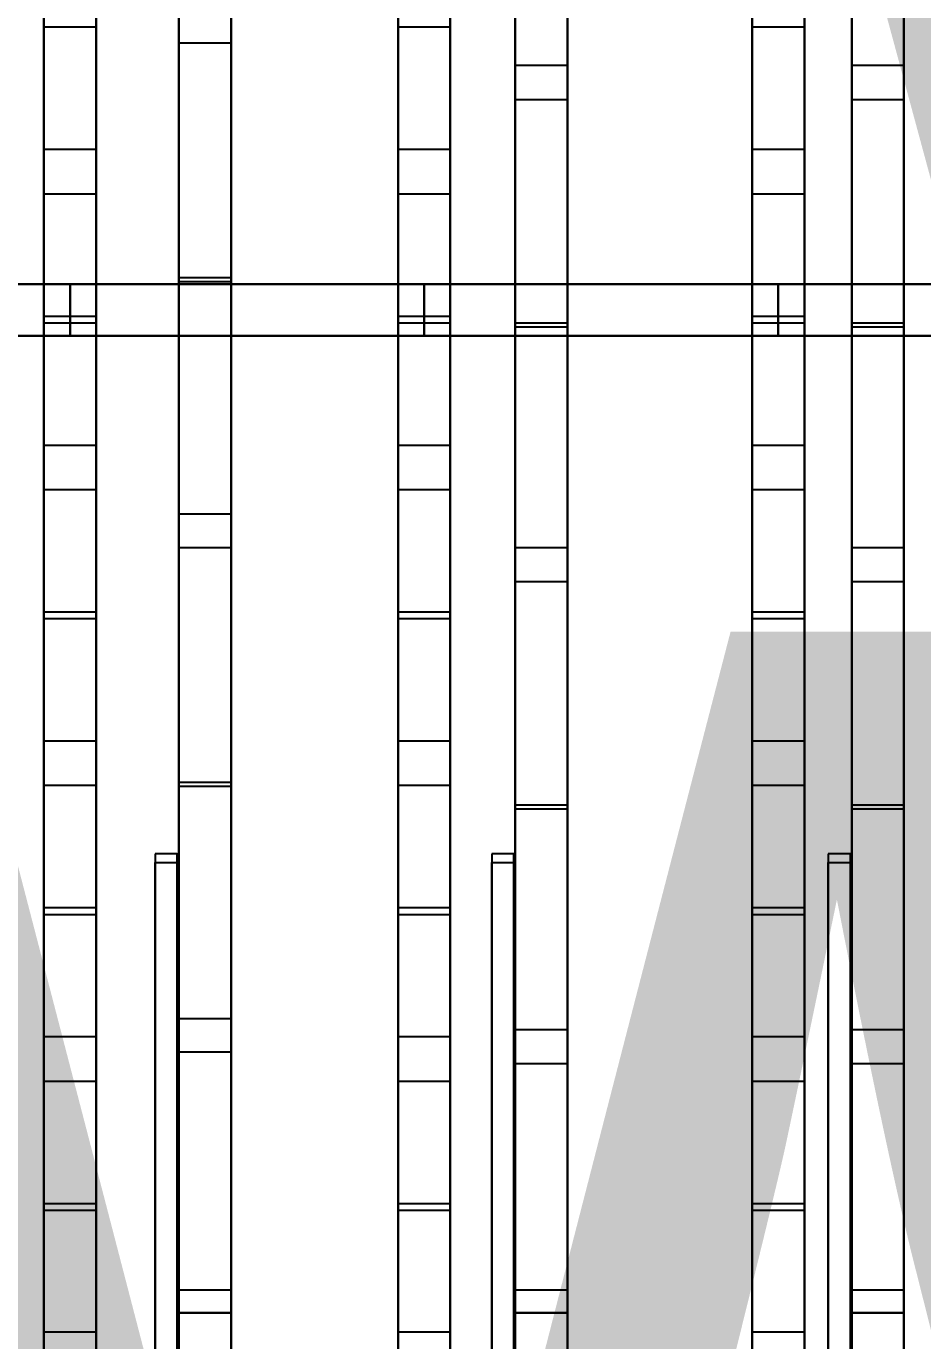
# Model space of a CAD drawing. Header units: inches. Extents: x -11 to 659, y 11 to 544.
# Drawn here: x 47.3 to 108.1, y 86.9 to 176 of the extents above; entities that cross this region are included whole.
import ezdxf

# ---------------------------------------------------------------- set-up
doc = ezdxf.new("R2010")
doc.units = ezdxf.units.IN
doc.header["$MEASUREMENT"] = 0
for name, color, linetype in [('FT2', 8, 'CONTINUOUS'), ('R2', 4, 'CONTINUOUS'), ('RT2', 7, 'CONTINUOUS'), ('W1', 5, 'CONTINUOUS')]:
    doc.layers.add(name, color=color, linetype=linetype)

msp = doc.modelspace()

# ---------------------------------------------------------------- linework, layer by layer
at = {"layer": 'FT2'}
for points in [[(52.08, 14.97, 136), (52.08, 418.72, 136), (48.54, 418.72, 136), (48.54, 14.97, 136)], [(48.54, 14.97, 136), (48.54, 418.72, 136), (48.54, 418.72, 134.54), (48.54, 14.97, 134.54)], [(48.54, 14.97, 120), (48.54, 418.72, 120), (52.08, 418.72, 120), (52.08, 14.97, 120)], [(48.54, 14.97, 120), (48.54, 14.97, 121.46), (48.54, 418.72, 121.46), (48.54, 418.72, 120)], [(52.08, 14.97, 136), (52.08, 14.97, 134.54), (52.08, 418.72, 134.54), (52.08, 418.72, 136)], [(52.08, 14.97, 120), (52.08, 418.72, 120), (52.08, 418.72, 121.46), (52.08, 14.97, 121.46)], [(76.08, 14.97, 136), (76.08, 418.72, 136), (72.54, 418.72, 136), (72.54, 14.97, 136)], [(72.54, 14.97, 136), (72.54, 418.72, 136), (72.54, 418.72, 134.54), (72.54, 14.97, 134.54)], [(72.54, 14.97, 120), (72.54, 418.72, 120), (76.08, 418.72, 120), (76.08, 14.97, 120)], [(72.54, 14.97, 120), (72.54, 14.97, 121.46), (72.54, 418.72, 121.46), (72.54, 418.72, 120)], [(76.08, 14.97, 136), (76.08, 14.97, 134.54), (76.08, 418.72, 134.54), (76.08, 418.72, 136)], [(76.08, 14.97, 120), (76.08, 418.72, 120), (76.08, 418.72, 121.46), (76.08, 14.97, 121.46)], [(100.08, 14.97, 136), (100.08, 418.72, 136), (96.54, 418.72, 136), (96.54, 14.97, 136)], [(96.54, 14.97, 136), (96.54, 418.72, 136), (96.54, 418.72, 134.54), (96.54, 14.97, 134.54)], [(96.54, 14.97, 120), (96.54, 418.72, 120), (100.08, 418.72, 120), (100.08, 14.97, 120)], [(96.54, 14.97, 120), (96.54, 14.97, 121.46), (96.54, 418.72, 121.46), (96.54, 418.72, 120)], [(100.08, 14.97, 136), (100.08, 14.97, 134.54), (100.08, 418.72, 134.54), (100.08, 418.72, 136)], [(100.08, 14.97, 120), (100.08, 418.72, 120), (100.08, 418.72, 121.46), (100.08, 14.97, 121.46)], [(52.08, 167.66, 136), (52.08, 175.93, 120.7), (48.54, 175.93, 120.7), (48.54, 167.66, 136)], [(48.54, 167.66, 136), (48.54, 175.93, 120.7), (48.54, 174.65, 120), (48.54, 166.38, 135.31)], [(52.08, 167.66, 136), (52.08, 166.38, 135.31), (52.08, 174.65, 120), (52.08, 175.93, 120.7)], [(76.08, 167.66, 136), (76.08, 175.93, 120.7), (72.54, 175.93, 120.7), (72.54, 167.66, 136)], [(72.54, 167.66, 136), (72.54, 175.93, 120.7), (72.54, 174.65, 120), (72.54, 166.38, 135.31)], [(76.08, 167.66, 136), (76.08, 166.38, 135.31), (76.08, 174.65, 120), (76.08, 175.93, 120.7)], [(100.08, 167.66, 136), (100.08, 175.93, 120.7), (96.54, 175.93, 120.7), (96.54, 167.66, 136)], [(96.54, 167.66, 136), (96.54, 175.93, 120.7), (96.54, 174.65, 120), (96.54, 166.38, 135.31)], [(100.08, 167.66, 136), (100.08, 166.38, 135.31), (100.08, 174.65, 120), (100.08, 175.93, 120.7)], [(48.54, 156.36, 120.7), (48.54, 164.63, 136), (48.54, 165.91, 135.31), (48.54, 157.64, 120)], [(52.08, 156.36, 120.7), (52.08, 157.64, 120), (52.08, 165.91, 135.31), (52.08, 164.63, 136)], [(72.54, 156.36, 120.7), (72.54, 164.63, 136), (72.54, 165.91, 135.31), (72.54, 157.64, 120)], [(76.08, 156.36, 120.7), (76.08, 157.64, 120), (76.08, 165.91, 135.31), (76.08, 164.63, 136)], [(96.54, 156.36, 120.7), (96.54, 164.63, 136), (96.54, 165.91, 135.31), (96.54, 157.64, 120)], [(100.08, 156.36, 120.7), (100.08, 157.64, 120), (100.08, 165.91, 135.31), (100.08, 164.63, 136)], [(52.08, 156.36, 120.7), (52.08, 164.63, 136), (48.54, 164.63, 136), (48.54, 156.36, 120.7)], [(76.08, 156.36, 120.7), (76.08, 164.63, 136), (72.54, 164.63, 136), (72.54, 156.36, 120.7)], [(100.08, 156.36, 120.7), (100.08, 164.63, 136), (96.54, 164.63, 136), (96.54, 156.36, 120.7)], [(52.08, 147.62, 136), (52.08, 155.89, 120.7), (48.54, 155.89, 120.7), (48.54, 147.62, 136)], [(48.54, 147.62, 136), (48.54, 155.89, 120.7), (48.54, 154.61, 120), (48.54, 146.34, 135.31)], [(52.08, 147.62, 136), (52.08, 146.34, 135.31), (52.08, 154.61, 120), (52.08, 155.89, 120.7)], [(76.08, 147.62, 136), (76.08, 155.89, 120.7), (72.54, 155.89, 120.7), (72.54, 147.62, 136)], [(72.54, 147.62, 136), (72.54, 155.89, 120.7), (72.54, 154.61, 120), (72.54, 146.34, 135.31)], [(76.08, 147.62, 136), (76.08, 146.34, 135.31), (76.08, 154.61, 120), (76.08, 155.89, 120.7)], [(100.08, 147.62, 136), (100.08, 155.89, 120.7), (96.54, 155.89, 120.7), (96.54, 147.62, 136)], [(96.54, 147.62, 136), (96.54, 155.89, 120.7), (96.54, 154.61, 120), (96.54, 146.34, 135.31)], [(100.08, 147.62, 136), (100.08, 146.34, 135.31), (100.08, 154.61, 120), (100.08, 155.89, 120.7)], [(48.54, 136.32, 120.7), (48.54, 144.59, 136), (48.54, 145.87, 135.31), (48.54, 137.6, 120)], [(52.08, 136.32, 120.7), (52.08, 137.6, 120), (52.08, 145.87, 135.31), (52.08, 144.59, 136)], [(72.54, 136.32, 120.7), (72.54, 144.59, 136), (72.54, 145.87, 135.31), (72.54, 137.6, 120)], [(76.08, 136.32, 120.7), (76.08, 137.6, 120), (76.08, 145.87, 135.31), (76.08, 144.59, 136)], [(96.54, 136.32, 120.7), (96.54, 144.59, 136), (96.54, 145.87, 135.31), (96.54, 137.6, 120)], [(100.08, 136.32, 120.7), (100.08, 137.6, 120), (100.08, 145.87, 135.31), (100.08, 144.59, 136)], [(52.08, 136.32, 120.7), (52.08, 144.59, 136), (48.54, 144.59, 136), (48.54, 136.32, 120.7)], [(76.08, 136.32, 120.7), (76.08, 144.59, 136), (72.54, 144.59, 136), (72.54, 136.32, 120.7)], [(100.08, 136.32, 120.7), (100.08, 144.59, 136), (96.54, 144.59, 136), (96.54, 136.32, 120.7)], [(52.08, 127.58, 136), (52.08, 135.85, 120.7), (48.54, 135.85, 120.7), (48.54, 127.58, 136)], [(48.54, 127.58, 136), (48.54, 135.85, 120.7), (48.54, 134.56, 120), (48.54, 126.3, 135.31)], [(52.08, 127.58, 136), (52.08, 126.3, 135.31), (52.08, 134.56, 120), (52.08, 135.85, 120.7)], [(76.08, 127.58, 136), (76.08, 135.85, 120.7), (72.54, 135.85, 120.7), (72.54, 127.58, 136)], [(72.54, 127.58, 136), (72.54, 135.85, 120.7), (72.54, 134.56, 120), (72.54, 126.3, 135.31)], [(76.08, 127.58, 136), (76.08, 126.3, 135.31), (76.08, 134.56, 120), (76.08, 135.85, 120.7)], [(100.08, 127.58, 136), (100.08, 135.85, 120.7), (96.54, 135.85, 120.7), (96.54, 127.58, 136)], [(96.54, 127.58, 136), (96.54, 135.85, 120.7), (96.54, 134.56, 120), (96.54, 126.3, 135.31)], [(100.08, 127.58, 136), (100.08, 126.3, 135.31), (100.08, 134.56, 120), (100.08, 135.85, 120.7)], [(48.54, 116.28, 120.7), (48.54, 124.55, 136), (48.54, 125.83, 135.31), (48.54, 117.56, 120)], [(52.08, 116.28, 120.7), (52.08, 117.56, 120), (52.08, 125.83, 135.31), (52.08, 124.55, 136)], [(72.54, 116.28, 120.7), (72.54, 124.55, 136), (72.54, 125.83, 135.31), (72.54, 117.56, 120)], [(76.08, 116.28, 120.7), (76.08, 117.56, 120), (76.08, 125.83, 135.31), (76.08, 124.55, 136)], [(96.54, 116.28, 120.7), (96.54, 124.55, 136), (96.54, 125.83, 135.31), (96.54, 117.56, 120)], [(100.08, 116.28, 120.7), (100.08, 117.56, 120), (100.08, 125.83, 135.31), (100.08, 124.55, 136)], [(52.08, 116.28, 120.7), (52.08, 124.55, 136), (48.54, 124.55, 136), (48.54, 116.28, 120.7)], [(76.08, 116.28, 120.7), (76.08, 124.55, 136), (72.54, 124.55, 136), (72.54, 116.28, 120.7)], [(100.08, 116.28, 120.7), (100.08, 124.55, 136), (96.54, 124.55, 136), (96.54, 116.28, 120.7)], [(52.08, 107.54, 136), (52.08, 115.8, 120.7), (48.54, 115.8, 120.7), (48.54, 107.54, 136)], [(48.54, 107.54, 136), (48.54, 115.8, 120.7), (48.54, 114.52, 120), (48.54, 106.26, 135.31)], [(52.08, 107.54, 136), (52.08, 106.26, 135.31), (52.08, 114.52, 120), (52.08, 115.8, 120.7)], [(76.08, 107.54, 136), (76.08, 115.8, 120.7), (72.54, 115.8, 120.7), (72.54, 107.54, 136)], [(72.54, 107.54, 136), (72.54, 115.8, 120.7), (72.54, 114.52, 120), (72.54, 106.26, 135.31)], [(76.08, 107.54, 136), (76.08, 106.26, 135.31), (76.08, 114.52, 120), (76.08, 115.8, 120.7)], [(100.08, 107.54, 136), (100.08, 115.8, 120.7), (96.54, 115.8, 120.7), (96.54, 107.54, 136)], [(96.54, 107.54, 136), (96.54, 115.8, 120.7), (96.54, 114.52, 120), (96.54, 106.26, 135.31)], [(100.08, 107.54, 136), (100.08, 106.26, 135.31), (100.08, 114.52, 120), (100.08, 115.8, 120.7)], [(48.54, 96.24, 120.7), (48.54, 104.5, 136), (48.54, 105.79, 135.31), (48.54, 97.52, 120)], [(52.08, 96.24, 120.7), (52.08, 97.52, 120), (52.08, 105.79, 135.31), (52.08, 104.5, 136)], [(72.54, 96.24, 120.7), (72.54, 104.5, 136), (72.54, 105.79, 135.31), (72.54, 97.52, 120)], [(76.08, 96.24, 120.7), (76.08, 97.52, 120), (76.08, 105.79, 135.31), (76.08, 104.5, 136)], [(96.54, 96.24, 120.7), (96.54, 104.5, 136), (96.54, 105.79, 135.31), (96.54, 97.52, 120)], [(100.08, 96.24, 120.7), (100.08, 97.52, 120), (100.08, 105.79, 135.31), (100.08, 104.5, 136)], [(52.08, 96.24, 120.7), (52.08, 104.5, 136), (48.54, 104.5, 136), (48.54, 96.24, 120.7)], [(76.08, 96.24, 120.7), (76.08, 104.5, 136), (72.54, 104.5, 136), (72.54, 96.24, 120.7)], [(100.08, 96.24, 120.7), (100.08, 104.5, 136), (96.54, 104.5, 136), (96.54, 96.24, 120.7)], [(52.08, 87.55, 136), (52.08, 95.76, 120.69), (48.54, 95.76, 120.69), (48.54, 87.55, 136)], [(48.54, 87.55, 136), (48.54, 95.76, 120.69), (48.54, 94.48, 120), (48.54, 86.27, 135.31)], [(52.08, 87.55, 136), (52.08, 86.27, 135.31), (52.08, 94.48, 120), (52.08, 95.76, 120.69)], [(76.08, 87.55, 136), (76.08, 95.76, 120.69), (72.54, 95.76, 120.69), (72.54, 87.55, 136)], [(72.54, 87.55, 136), (72.54, 95.76, 120.69), (72.54, 94.48, 120), (72.54, 86.27, 135.31)], [(76.08, 87.55, 136), (76.08, 86.27, 135.31), (76.08, 94.48, 120), (76.08, 95.76, 120.69)], [(100.08, 87.55, 136), (100.08, 95.76, 120.69), (96.54, 95.76, 120.69), (96.54, 87.55, 136)], [(96.54, 87.55, 136), (96.54, 95.76, 120.69), (96.54, 94.48, 120), (96.54, 86.27, 135.31)], [(100.08, 87.55, 136), (100.08, 86.27, 135.31), (100.08, 94.48, 120), (100.08, 95.76, 120.69)]]:
    msp.add_3dface(points, dxfattribs=at)
at = {"layer": 'R2'}
for points in [[(56.08, 119.92, 316.47), (56.08, 47.37, 328.56), (57.58, 47.37, 328.56), (57.58, 119.92, 316.47)], [(56.08, 46.79, 325.05), (56.08, 119.34, 312.96), (57.58, 119.34, 312.96), (57.58, 46.79, 325.05)], [(57.58, 46.79, 325.05), (57.58, 119.34, 312.96), (57.58, 119.92, 316.47), (57.58, 47.37, 328.56)], [(78.89, 119.92, 316.47), (78.89, 47.37, 328.56), (80.39, 47.37, 328.56), (80.39, 119.92, 316.47)], [(78.89, 46.79, 325.05), (78.89, 119.34, 312.96), (80.39, 119.34, 312.96), (80.39, 46.79, 325.05)], [(80.39, 46.79, 325.05), (80.39, 119.34, 312.96), (80.39, 119.92, 316.47), (80.39, 47.37, 328.56)], [(101.7, 119.92, 316.47), (101.7, 47.37, 328.56), (103.2, 47.37, 328.56), (103.2, 119.92, 316.47)], [(101.7, 46.79, 325.05), (101.7, 119.34, 312.96), (103.2, 119.34, 312.96), (103.2, 46.79, 325.05)], [(103.2, 46.79, 325.05), (103.2, 119.34, 312.96), (103.2, 119.92, 316.47), (103.2, 47.37, 328.56)]]:
    msp.add_3dface(points, dxfattribs=at)
at = {"layer": 'RT2'}
for points in [[(57.69, 458.34, 260), (57.69, 47.34, 328.48), (61.23, 47.34, 328.48), (61.23, 458.34, 260)], [(57.69, 458.34, 260), (57.69, 458.1, 258.56), (57.69, 47.1, 327.05), (57.69, 47.34, 328.48)], [(61.23, 458.34, 260), (61.23, 47.34, 328.48), (61.23, 47.1, 327.05), (61.23, 458.1, 258.56)], [(80.49, 458.34, 260), (80.49, 47.34, 328.48), (84.03, 47.34, 328.48), (84.03, 458.34, 260)], [(80.49, 458.34, 260), (80.49, 458.1, 258.56), (80.49, 47.1, 327.05), (80.49, 47.34, 328.48)], [(84.03, 458.34, 260), (84.03, 47.34, 328.48), (84.03, 47.1, 327.05), (84.03, 458.1, 258.56)], [(103.29, 458.34, 260), (103.29, 47.34, 328.48), (106.83, 47.34, 328.48), (106.83, 458.34, 260)], [(103.29, 458.34, 260), (103.29, 458.1, 258.56), (103.29, 47.1, 327.05), (103.29, 47.34, 328.48)], [(106.83, 458.34, 260), (106.83, 47.34, 328.48), (106.83, 47.1, 327.05), (106.83, 458.1, 258.56)], [(57.69, 416.84, 250.56), (57.69, 88.84, 305.22), (57.69, 89.08, 306.65), (57.69, 417.08, 252)], [(61.23, 416.84, 250.56), (61.23, 88.84, 305.22), (57.69, 88.84, 305.22), (57.69, 416.84, 250.56)], [(61.23, 416.84, 250.56), (61.23, 417.08, 252), (61.23, 89.08, 306.65), (61.23, 88.84, 305.22)], [(80.49, 416.84, 250.56), (80.49, 88.84, 305.22), (80.49, 89.08, 306.65), (80.49, 417.08, 252)], [(84.03, 416.84, 250.56), (84.03, 88.84, 305.22), (80.49, 88.84, 305.22), (80.49, 416.84, 250.56)], [(84.03, 416.84, 250.56), (84.03, 417.08, 252), (84.03, 89.08, 306.65), (84.03, 88.84, 305.22)], [(103.29, 416.84, 250.56), (103.29, 88.84, 305.22), (103.29, 89.08, 306.65), (103.29, 417.08, 252)], [(106.83, 416.84, 250.56), (106.83, 88.84, 305.22), (103.29, 88.84, 305.22), (103.29, 416.84, 250.56)], [(106.83, 416.84, 250.56), (106.83, 417.08, 252), (106.83, 89.08, 306.65), (106.83, 88.84, 305.22)], [(80.49, 188.28, 289.78), (80.49, 173.35, 307.49), (84.03, 173.35, 307.49), (84.03, 188.28, 289.78)], [(80.49, 188.28, 289.78), (80.49, 187.16, 288.84), (80.49, 172.24, 306.55), (80.49, 173.35, 307.49)], [(84.03, 188.28, 289.78), (84.03, 173.35, 307.49), (84.03, 172.24, 306.55), (84.03, 187.16, 288.84)], [(103.29, 188.28, 289.78), (103.29, 173.35, 307.49), (106.83, 173.35, 307.49), (106.83, 188.28, 289.78)], [(103.29, 188.28, 289.78), (103.29, 187.16, 288.84), (103.29, 172.24, 306.55), (103.29, 173.35, 307.49)], [(106.83, 188.28, 289.78), (106.83, 173.35, 307.49), (106.83, 172.24, 306.55), (106.83, 187.16, 288.84)], [(57.69, 174.86, 307.24), (57.69, 175.77, 306.1), (57.69, 159.89, 293.38), (57.69, 158.97, 294.51)], [(61.23, 174.86, 307.24), (61.23, 158.97, 294.51), (61.23, 159.89, 293.38), (61.23, 175.77, 306.1)], [(57.69, 174.86, 307.24), (57.69, 158.97, 294.51), (61.23, 158.97, 294.51), (61.23, 174.86, 307.24)], [(80.49, 171.02, 307.88), (80.49, 171.96, 306.77), (80.49, 156.85, 293.88), (80.49, 155.9, 294.99)], [(84.03, 171.02, 307.88), (84.03, 155.9, 294.99), (84.03, 156.85, 293.88), (84.03, 171.96, 306.77)], [(103.29, 171.02, 307.88), (103.29, 171.96, 306.77), (103.29, 156.85, 293.88), (103.29, 155.9, 294.99)], [(106.83, 171.02, 307.88), (106.83, 155.9, 294.99), (106.83, 156.85, 293.88), (106.83, 171.96, 306.77)], [(80.49, 171.02, 307.88), (80.49, 155.9, 294.99), (84.03, 155.9, 294.99), (84.03, 171.02, 307.88)], [(103.29, 171.02, 307.88), (103.29, 155.9, 294.99), (106.83, 155.9, 294.99), (106.83, 171.02, 307.88)], [(57.69, 158.67, 294.74), (57.69, 142.97, 312.55), (61.23, 142.97, 312.55), (61.23, 158.67, 294.74)], [(57.69, 158.67, 294.74), (57.69, 157.58, 293.77), (57.69, 141.88, 311.59), (57.69, 142.97, 312.55)], [(61.23, 158.67, 294.74), (61.23, 142.97, 312.55), (61.23, 141.88, 311.59), (61.23, 157.58, 293.77)], [(80.49, 155.62, 295.22), (80.49, 140.69, 312.93), (84.03, 140.69, 312.93), (84.03, 155.62, 295.22)], [(80.49, 155.62, 295.22), (80.49, 154.51, 294.29), (80.49, 139.58, 311.99), (80.49, 140.69, 312.93)], [(84.03, 155.62, 295.22), (84.03, 140.69, 312.93), (84.03, 139.58, 311.99), (84.03, 154.51, 294.29)], [(103.29, 155.62, 295.22), (103.29, 140.69, 312.93), (106.83, 140.69, 312.93), (106.83, 155.62, 295.22)], [(103.29, 155.62, 295.22), (103.29, 154.51, 294.29), (103.29, 139.58, 311.99), (103.29, 140.69, 312.93)], [(106.83, 155.62, 295.22), (106.83, 140.69, 312.93), (106.83, 139.58, 311.99), (106.83, 154.51, 294.29)], [(57.69, 140.67, 312.93), (57.69, 141.58, 311.8), (57.69, 125.7, 299.07), (57.69, 124.79, 300.21)], [(61.23, 140.67, 312.93), (61.23, 124.79, 300.21), (61.23, 125.7, 299.07), (61.23, 141.58, 311.8)], [(57.69, 140.67, 312.93), (57.69, 124.79, 300.21), (61.23, 124.79, 300.21), (61.23, 140.67, 312.93)], [(80.49, 138.36, 313.32), (80.49, 139.3, 312.21), (80.49, 124.19, 299.32), (80.49, 123.25, 300.43)], [(84.03, 138.36, 313.32), (84.03, 123.25, 300.43), (84.03, 124.19, 299.32), (84.03, 139.3, 312.21)], [(103.29, 138.36, 313.32), (103.29, 139.3, 312.21), (103.29, 124.19, 299.32), (103.29, 123.25, 300.43)], [(106.83, 138.36, 313.32), (106.83, 123.25, 300.43), (106.83, 124.19, 299.32), (106.83, 139.3, 312.21)], [(80.49, 138.36, 313.32), (80.49, 123.25, 300.43), (84.03, 123.25, 300.43), (84.03, 138.36, 313.32)], [(103.29, 138.36, 313.32), (103.29, 123.25, 300.43), (106.83, 123.25, 300.43), (106.83, 138.36, 313.32)], [(57.69, 124.49, 300.43), (57.69, 108.78, 318.25), (61.23, 108.78, 318.25), (61.23, 124.49, 300.43)], [(57.69, 124.49, 300.43), (57.69, 123.39, 299.47), (57.69, 107.69, 317.28), (57.69, 108.78, 318.25)], [(61.23, 124.49, 300.43), (61.23, 108.78, 318.25), (61.23, 107.69, 317.28), (61.23, 123.39, 299.47)], [(80.49, 122.96, 300.67), (80.49, 108.03, 318.37), (84.03, 108.03, 318.37), (84.03, 122.96, 300.67)], [(80.49, 122.96, 300.67), (80.49, 121.85, 299.73), (80.49, 106.92, 317.43), (80.49, 108.03, 318.37)], [(84.03, 122.96, 300.67), (84.03, 108.03, 318.37), (84.03, 106.92, 317.43), (84.03, 121.85, 299.73)], [(103.29, 122.96, 300.67), (103.29, 108.03, 318.37), (106.83, 108.03, 318.37), (106.83, 122.96, 300.67)], [(103.29, 122.96, 300.67), (103.29, 121.85, 299.73), (103.29, 106.92, 317.43), (103.29, 108.03, 318.37)], [(106.83, 122.96, 300.67), (106.83, 108.03, 318.37), (106.83, 106.92, 317.43), (106.83, 121.85, 299.73)], [(57.69, 106.49, 318.63), (57.69, 107.39, 317.48), (57.69, 91.29, 304.82), (57.69, 90.39, 305.96)], [(61.23, 106.49, 318.63), (61.23, 90.39, 305.96), (61.23, 91.29, 304.82), (61.23, 107.39, 317.48)], [(57.69, 106.49, 318.63), (57.69, 90.39, 305.96), (61.23, 90.39, 305.96), (61.23, 106.49, 318.63)], [(80.49, 105.7, 318.76), (80.49, 106.64, 317.64), (80.49, 91.32, 304.81), (80.49, 90.38, 305.93)], [(84.03, 105.7, 318.76), (84.03, 90.38, 305.93), (84.03, 91.32, 304.81), (84.03, 106.64, 317.64)], [(103.29, 105.7, 318.76), (103.29, 106.64, 317.64), (103.29, 91.32, 304.81), (103.29, 90.38, 305.93)], [(106.83, 105.7, 318.76), (106.83, 90.38, 305.93), (106.83, 91.32, 304.81), (106.83, 106.64, 317.64)], [(80.49, 105.7, 318.76), (80.49, 90.38, 305.93), (84.03, 90.38, 305.93), (84.03, 105.7, 318.76)], [(103.29, 105.7, 318.76), (103.29, 90.38, 305.93), (106.83, 90.38, 305.93), (106.83, 105.7, 318.76)], [(57.69, 88.84, 305.22), (57.69, 88.84, 321.33), (57.69, 90.3, 321.33), (57.69, 90.3, 305.22)], [(61.23, 88.84, 305.22), (61.23, 90.3, 305.22), (61.23, 90.3, 321.33), (61.23, 88.84, 321.33)], [(80.49, 88.84, 305.22), (80.49, 88.84, 321.33), (80.49, 90.3, 321.33), (80.49, 90.3, 305.22)], [(84.03, 88.84, 305.22), (84.03, 90.3, 305.22), (84.03, 90.3, 321.33), (84.03, 88.84, 321.33)], [(103.29, 88.84, 305.22), (103.29, 88.84, 321.33), (103.29, 90.3, 321.33), (103.29, 90.3, 305.22)], [(106.83, 88.84, 305.22), (106.83, 90.3, 305.22), (106.83, 90.3, 321.33), (106.83, 88.84, 321.33)], [(61.23, 88.84, 305.22), (61.23, 88.84, 321.33), (57.69, 88.84, 321.33), (57.69, 88.84, 305.22)], [(84.03, 88.84, 305.22), (84.03, 88.84, 321.33), (80.49, 88.84, 321.33), (80.49, 88.84, 305.22)], [(106.83, 88.84, 305.22), (106.83, 88.84, 321.33), (103.29, 88.84, 321.33), (103.29, 88.84, 305.22)]]:
    msp.add_3dface(points, dxfattribs=at)
at = {"layer": 'W1'}
for points in [[(140.36, 155.03), (16.24, 155.03), (16.24, 158.53), (140.36, 158.53)], [(16.24, 158.53, 1.5), (140.36, 158.53, 1.5), (140.36, 158.53), (16.24, 158.53)], [(16.24, 155.03, 120), (140.36, 155.03, 120), (140.36, 158.53, 120), (16.24, 158.53, 120)], [(140.36, 158.53, 118.5), (16.24, 158.53, 118.5), (16.24, 158.53, 120), (140.36, 158.53, 120)], [(26.31, 155.03, 40), (50.31, 155.03, 40), (50.31, 158.53, 40), (26.31, 158.53, 40)], [(50.31, 158.53, 38.5), (26.31, 158.53, 38.5), (26.31, 158.53, 40), (50.31, 158.53, 40)], [(26.31, 155.03, 80), (50.31, 155.03, 80), (50.31, 158.53, 80), (26.31, 158.53, 80)], [(50.31, 158.53, 78.5), (26.31, 158.53, 78.5), (26.31, 158.53, 80), (50.31, 158.53, 80)], [(48.81, 158.53), (48.81, 158.53, 120), (50.31, 158.53, 120), (50.31, 158.53)], [(50.31, 155.03, 120), (50.31, 155.03), (50.31, 158.53), (50.31, 158.53, 120)], [(50.31, 155.03, 40), (74.31, 155.03, 40), (74.31, 158.53, 40), (50.31, 158.53, 40)], [(74.31, 158.53, 38.5), (50.31, 158.53, 38.5), (50.31, 158.53, 40), (74.31, 158.53, 40)], [(50.31, 155.03, 80), (74.31, 155.03, 80), (74.31, 158.53, 80), (50.31, 158.53, 80)], [(74.31, 158.53, 78.5), (50.31, 158.53, 78.5), (50.31, 158.53, 80), (74.31, 158.53, 80)], [(72.81, 158.53), (72.81, 158.53, 120), (74.31, 158.53, 120), (74.31, 158.53)], [(74.31, 155.03, 120), (74.31, 155.03), (74.31, 158.53), (74.31, 158.53, 120)], [(74.31, 155.03, 40), (98.31, 155.03, 40), (98.31, 158.53, 40), (74.31, 158.53, 40)], [(98.31, 158.53, 38.5), (74.31, 158.53, 38.5), (74.31, 158.53, 40), (98.31, 158.53, 40)], [(74.31, 155.03, 80), (98.31, 155.03, 80), (98.31, 158.53, 80), (74.31, 158.53, 80)], [(98.31, 158.53, 78.5), (74.31, 158.53, 78.5), (74.31, 158.53, 80), (98.31, 158.53, 80)], [(96.81, 158.53), (96.81, 158.53, 120), (98.31, 158.53, 120), (98.31, 158.53)], [(98.31, 155.03, 120), (98.31, 155.03), (98.31, 158.53), (98.31, 158.53, 120)], [(98.31, 155.03, 40), (122.31, 155.03, 40), (122.31, 158.53, 40), (98.31, 158.53, 40)], [(122.31, 158.53, 38.5), (98.31, 158.53, 38.5), (98.31, 158.53, 40), (122.31, 158.53, 40)], [(98.31, 155.03, 80), (122.31, 155.03, 80), (122.31, 158.53, 80), (98.31, 158.53, 80)], [(122.31, 158.53, 78.5), (98.31, 158.53, 78.5), (98.31, 158.53, 80), (122.31, 158.53, 80)], [(140.36, 155.03, 1.5), (16.24, 155.03, 1.5), (16.24, 155.03), (140.36, 155.03)], [(16.24, 155.03, 118.5), (140.36, 155.03, 118.5), (140.36, 155.03, 120), (16.24, 155.03, 120)], [(26.31, 155.03, 38.5), (50.31, 155.03, 38.5), (50.31, 155.03, 40), (26.31, 155.03, 40)], [(26.31, 155.03, 78.5), (50.31, 155.03, 78.5), (50.31, 155.03, 80), (26.31, 155.03, 80)], [(48.81, 155.03, 120), (48.81, 155.03), (50.31, 155.03), (50.31, 155.03, 120)], [(50.31, 155.03, 38.5), (74.31, 155.03, 38.5), (74.31, 155.03, 40), (50.31, 155.03, 40)], [(50.31, 155.03, 78.5), (74.31, 155.03, 78.5), (74.31, 155.03, 80), (50.31, 155.03, 80)], [(72.81, 155.03, 120), (72.81, 155.03), (74.31, 155.03), (74.31, 155.03, 120)], [(74.31, 155.03, 38.5), (98.31, 155.03, 38.5), (98.31, 155.03, 40), (74.31, 155.03, 40)], [(74.31, 155.03, 78.5), (98.31, 155.03, 78.5), (98.31, 155.03, 80), (74.31, 155.03, 80)], [(96.81, 155.03, 120), (96.81, 155.03), (98.31, 155.03), (98.31, 155.03, 120)], [(98.31, 155.03, 38.5), (122.31, 155.03, 38.5), (122.31, 155.03, 40), (98.31, 155.03, 40)], [(98.31, 155.03, 78.5), (122.31, 155.03, 78.5), (122.31, 155.03, 80), (98.31, 155.03, 80)]]:
    msp.add_3dface(points, dxfattribs=at)

# ---------------------------------------------------------------- texts
at = {"layer": 'n1t'}
msp.add_text('W16', height=120, dxfattribs=at).set_placement((26.36, 14.97, 123.94))
at = {"layer": 'W1t'}
msp.add_text('W40', height=120, dxfattribs=at).set_placement((78.3, 155.03, 123.94))

doc.saveas('drawing.dxf')
